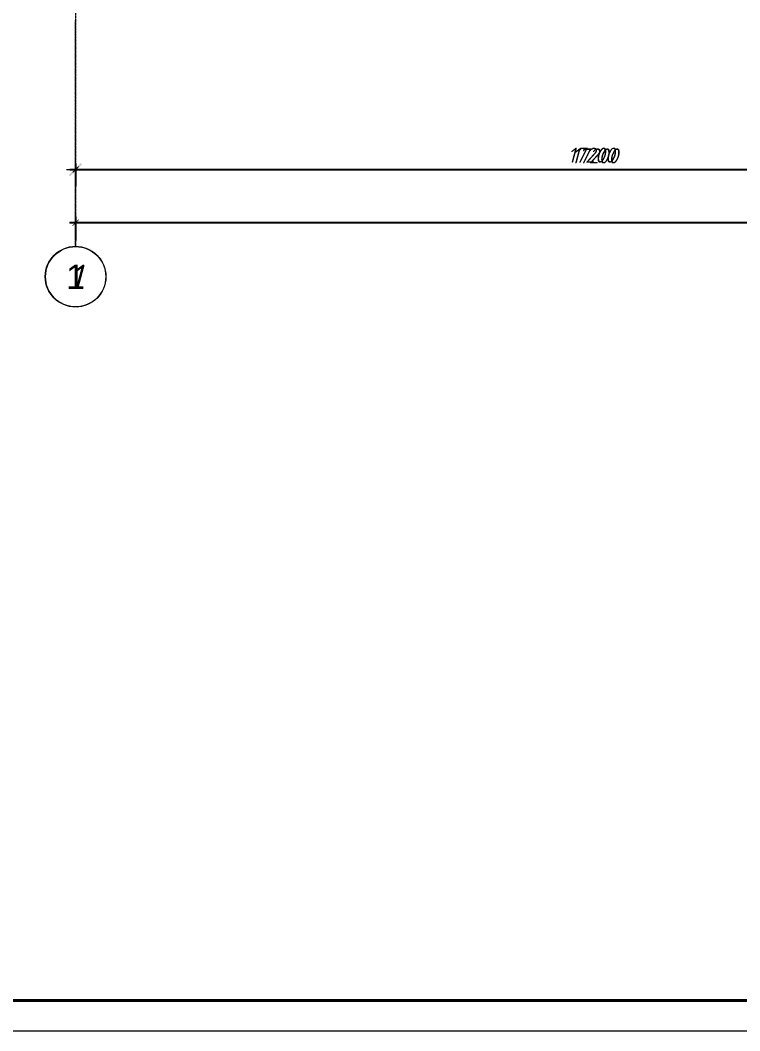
# Model space of a CAD drawing. Header units: millimetres. Extents: x -10178924 to 11692288, y -947381 to 58396.
# Drawn here: x 714439 to 726361, y -845976 to -829243 of the extents above; entities that cross this region are included whole.
import ezdxf
from ezdxf.enums import TextEntityAlignment as Align

# ---------------------------------------------------------------- set-up
doc = ezdxf.new("R2010")
doc.units = ezdxf.units.MM
doc.linetypes.add('осевая', pattern=[50.8, 31.75, -6.35, 6.35, -6.35])
doc.layers.add('PDF _Ramka', color=7, linetype='Continuous')
doc.layers.add('PDF _Размеры осевые', color=7, linetype='Continuous', true_color=0x5d6970)
doc.layers.add('PDF _Текст', color=7, linetype='Continuous', lineweight=5)
doc.layers.add('Размеры осевые', color=153, linetype='Continuous', lineweight=9)
doc.styles.add('PDF ArialMT', font='arial.ttf')
doc.styles.add('PDF GOST Common Italic', font='GOST_Common Italic.ttf')
doc.styles.add('PDF ISOCPEUR Italic', font='isocpeui.ttf')
doc.styles.add('Текст_М100', font='GOST_Common Italic.ttf', dxfattribs={"height": 250})
doc.dimstyles.new('Размеры_М100', dxfattribs={"dimtxt": 250, "dimasz": 100, "dimexe": 100, "dimexo": 100, "dimgap": 100, "dimtad": 1, "dimrnd": 5, "dimtxsty": 'Текст_М100', "dimblk": 'ARCHTICK', "dimcen": 250, "dimdle": 100, "dimadec": 0, "dimazin": 2, "dimtfac": 1, "dimtmove": 1, "dimatfit": 3, "dimfxl": 1, "dimarcsym": 0})

# ---------------------------------------------------------------- blocks, each defined once
blk = doc.blocks.new('_ArchTick')
at = {"color": 0, "linetype": 'ByBlock', "const_width": 0.15}
blk.add_lwpolyline([(-0.5, -0.5), (0.5, 0.5)], dxfattribs=at)
blk = doc.blocks.new('*D2726')
at = {"layer": 'Defpoints', "color": 0, "ltscale": 100, "transparency": 16777216}
for p in [(10200, -50926), (-7000, -51300), (10200, -51300)]:
    blk.add_point(p, dxfattribs=at)
at = {"layer": 'Размеры осевые', "color": 0, "lineweight": -2, "ltscale": 100, "transparency": 16777216}
for p, q in [((-7000, -51200), (-7000, -50826)), ((10200, -51200), (10200, -50826)), ((-7100, -50926), (10300, -50926))]:
    blk.add_line(p, q, dxfattribs=at)
at = {"layer": 'Размеры осевые', "color": 0, "lineweight": -2, "ltscale": 100, "transparency": 16777216, "xscale": 100, "yscale": 100, "zscale": 100, "rotation": 180}
blk.add_blockref('_ArchTick', (-7000, -50926), dxfattribs=at)
at = {"layer": 'Размеры осевые', "color": 0, "lineweight": -2, "ltscale": 100, "transparency": 16777216, "xscale": 100, "yscale": 100, "zscale": 100}
blk.add_blockref('_ArchTick', (10200, -50926), dxfattribs=at)
at = {"layer": 'Размеры осевые', "color": 0, "ltscale": 100, "transparency": 16777216, "insert": (1600, -50700), "char_height": 250, "attachment_point": 5, "style": 'Текст_М100'}
blk.add_mtext('17200', dxfattribs=at)
blk = doc.blocks.new('*D2691')
at = {"layer": 'Defpoints', "color": 0, "ltscale": 100, "transparency": 16777216}
for p in [(61000, -51804), (-7000, -52200), (61000, -52200)]:
    blk.add_point(p, dxfattribs=at)
at = {"layer": 'Размеры осевые', "color": 0, "lineweight": -2, "ltscale": 100, "transparency": 16777216}
for p, q in [((-7100, -51804), (61100, -51804)), ((-7000, -52100), (-7000, -51704)), ((61000, -52100), (61000, -51704))]:
    blk.add_line(p, q, dxfattribs=at)
at = {"layer": 'Размеры осевые', "color": 0, "lineweight": -2, "ltscale": 100, "transparency": 16777216, "xscale": 100, "yscale": 100, "zscale": 100, "rotation": 180}
blk.add_blockref('_ArchTick', (-7000, -51804), dxfattribs=at)
at = {"layer": 'Размеры осевые', "color": 0, "lineweight": -2, "ltscale": 100, "transparency": 16777216, "xscale": 100, "yscale": 100, "zscale": 100}
blk.add_blockref('_ArchTick', (61000, -51804), dxfattribs=at)
at = {"layer": 'Размеры осевые', "color": 0, "ltscale": 100, "transparency": 16777216, "insert": (27000, -51579), "char_height": 250, "attachment_point": 5, "style": 'Текст_М100'}
blk.add_mtext('68000', dxfattribs=at)
blk = doc.blocks.new('A$C5282721b')
at = {"layer": 'Размеры осевые', "color": 251, "linetype": 'осевая', "ltscale": 0.5, "transparency": 33554687}
blk.add_line((-7000, -52200), (-7000, -25800), dxfattribs=at)
at = {"layer": 'Размеры осевые', "color": 251, "ltscale": 100, "transparency": 33554687}
blk.add_circle((-7000, -52700), 500, dxfattribs=at)
at = {"layer": 'Размеры осевые', "color": 251, "ltscale": 100, "transparency": 33554687, "style": 'PDF ISOCPEUR Italic'}
blk.add_text('1', height=400, dxfattribs=at).set_placement((-7000, -52700), align=Align.MIDDLE_CENTER)
at = {"layer": 'Размеры осевые', "color": 251, "ltscale": 100, "transparency": 33554687}
for base, p1, p2, picture, middle in [((10200, -50926.23), (-7000, -51300), (10200, -51300), '*D2726', (1600, -50699.62)), ((61000, -51804.076), (-7000, -52200), (61000, -52200), '*D2691', (27000, -51579.076))]:
    dim = blk.add_linear_dim(base=base, p1=p1, p2=p2, dimstyle='Размеры_М100', dxfattribs=at)
    dim.commit()
    dim.dimension.update_dxf_attribs({"geometry": picture, "text_midpoint": middle})

msp = doc.modelspace()

# ---------------------------------------------------------------- linework, layer by layer
at = {"layer": 'PDF _Ramka', "lineweight": 20}
msp.add_lwpolyline([(815763.5, -845975.8), (815763.5, -761883.4), (696874.3, -761883.4), (696874.3, -845975.8)], close=True, dxfattribs=at)
at = {"layer": 'PDF _Ramka', "lineweight": 40}
msp.add_lwpolyline([(815263.9, -762379.5), (698872.3, -762379.5), (698872.3, -845472.9), (815263.9, -845472.9)], close=True, dxfattribs=at)
at = {"layer": 'PDF _Размеры осевые', "lineweight": 9}
for points in [[(715356.6, -829258.2), (715356.6, -829245.5)], [(715356.6, -829266.7), (715356.6, -829262.5)], [(715356.6, -829283.6), (715356.6, -829270.9)], [(715356.6, -829292.1), (715356.6, -829287.9)], [(715356.6, -829309), (715356.6, -829296.3)], [(715356.6, -829317.5), (715356.6, -829313.3)], [(715356.6, -829334.4), (715356.6, -829321.7)], [(715356.6, -829342.9), (715356.6, -829338.7)], [(715356.6, -829359.8), (715356.6, -829347.1)], [(715356.6, -829368.3), (715356.6, -829364.1)], [(715356.6, -829385.2), (715356.6, -829372.5)], [(715356.6, -829393.7), (715356.6, -829389.5)], [(715356.6, -829410.6), (715356.6, -829397.9)], [(715356.6, -829419.1), (715356.6, -829414.9)], [(715356.6, -829436), (715356.6, -829423.3)], [(715356.6, -829444.5), (715356.6, -829440.3)], [(715356.6, -829461.4), (715356.6, -829448.7)], [(715356.6, -829469.9), (715356.6, -829465.7)], [(715356.6, -829486.8), (715356.6, -829474.1)], [(715356.6, -829495.3), (715356.6, -829491.1)], [(715356.6, -829512.2), (715356.6, -829499.5)], [(715356.6, -829520.7), (715356.6, -829516.5)], [(715356.6, -829537.6), (715356.6, -829524.9)], [(715356.6, -829546.1), (715356.6, -829541.9)], [(715356.6, -829563), (715356.6, -829550.3)], [(715356.6, -829571.5), (715356.6, -829567.3)], [(715356.6, -829588.4), (715356.6, -829575.7)], [(715356.6, -829596.9), (715356.6, -829592.7)], [(715356.6, -829613.8), (715356.6, -829601.1)], [(715356.6, -829622.3), (715356.6, -829618.1)], [(715356.6, -829639.2), (715356.6, -829626.5)], [(715356.6, -829647.7), (715356.6, -829643.5)], [(715356.6, -829664.6), (715356.6, -829651.9)], [(715356.6, -829673.1), (715356.6, -829668.9)], [(715356.6, -829690), (715356.6, -829677.3)], [(715356.6, -829698.5), (715356.6, -829694.3)], [(715356.6, -829715.4), (715356.6, -829702.7)], [(715356.6, -829723.9), (715356.6, -829719.7)], [(715356.6, -829740.8), (715356.6, -829728.1)], [(715356.6, -829749.3), (715356.6, -829745.1)], [(715356.6, -829766.2), (715356.6, -829753.5)], [(715356.6, -829774.7), (715356.6, -829770.5)], [(715356.6, -829791.6), (715356.6, -829778.9)], [(715356.6, -829800.1), (715356.6, -829795.9)], [(715356.6, -829817), (715356.6, -829804.3)], [(715356.6, -829825.5), (715356.6, -829821.3)], [(715356.6, -829842.4), (715356.6, -829829.7)], [(715356.6, -829850.9), (715356.6, -829846.7)], [(715356.6, -829867.8), (715356.6, -829855.1)], [(715356.6, -829876.3), (715356.6, -829872.1)], [(715356.6, -829893.2), (715356.6, -829880.5)], [(715356.6, -829901.7), (715356.6, -829897.5)], [(715356.6, -829918.6), (715356.6, -829905.9)], [(715356.6, -829927.1), (715356.6, -829922.9)], [(715356.6, -829944), (715356.6, -829931.3)], [(715356.6, -829952.5), (715356.6, -829948.3)], [(715356.6, -829969.4), (715356.6, -829956.7)], [(715356.6, -829977.9), (715356.6, -829973.7)], [(715356.6, -829994.8), (715356.6, -829982.1)], [(715356.6, -830003.3), (715356.6, -829999.1)], [(715356.6, -830020.2), (715356.6, -830007.5)], [(715356.6, -830028.7), (715356.6, -830024.5)], [(715356.6, -830045.6), (715356.6, -830032.9)], [(715356.6, -830054.1), (715356.6, -830049.9)], [(715356.6, -830071), (715356.6, -830058.3)], [(715356.6, -830079.5), (715356.6, -830075.3)], [(715356.6, -830096.4), (715356.6, -830083.7)], [(715356.6, -830104.9), (715356.6, -830100.7)], [(715356.6, -830121.8), (715356.6, -830109.1)], [(715356.6, -830130.3), (715356.6, -830126.1)], [(715356.6, -830147.2), (715356.6, -830134.5)], [(715356.6, -830155.7), (715356.6, -830151.5)], [(715356.6, -830172.6), (715356.6, -830159.9)], [(715356.6, -830181.1), (715356.6, -830176.9)], [(715356.6, -830198), (715356.6, -830185.3)], [(715356.6, -830206.5), (715356.6, -830202.3)], [(715356.6, -830223.4), (715356.6, -830210.7)], [(715356.6, -830231.9), (715356.6, -830227.7)], [(715356.6, -830248.8), (715356.6, -830236.1)], [(715356.6, -830257.3), (715356.6, -830253.1)], [(715356.6, -830274.2), (715356.6, -830261.5)], [(715356.6, -830282.7), (715356.6, -830278.5)], [(715356.6, -830299.6), (715356.6, -830286.9)], [(715356.6, -830308.1), (715356.6, -830303.9)], [(715356.6, -830325), (715356.6, -830312.3)], [(715356.6, -830333.5), (715356.6, -830329.3)], [(715356.6, -830350.4), (715356.6, -830337.7)], [(715356.6, -830358.9), (715356.6, -830354.7)], [(715356.6, -830375.8), (715356.6, -830363.1)], [(715356.6, -830384.3), (715356.6, -830380.1)], [(715356.6, -830401.2), (715356.6, -830388.5)], [(715356.6, -830409.7), (715356.6, -830405.5)], [(715356.6, -830426.6), (715356.6, -830413.9)], [(715356.6, -830435.1), (715356.6, -830430.9)], [(715356.6, -830452), (715356.6, -830439.3)], [(715356.6, -830460.5), (715356.6, -830456.3)], [(715356.6, -830477.4), (715356.6, -830464.7)], [(715356.6, -830485.9), (715356.6, -830481.7)], [(715356.6, -830502.8), (715356.6, -830490.1)], [(715356.6, -830511.3), (715356.6, -830507.1)], [(715356.6, -830528.2), (715356.6, -830515.5)], [(715356.6, -830536.7), (715356.6, -830532.5)], [(715356.6, -830553.6), (715356.6, -830540.9)], [(715356.6, -830562.1), (715356.6, -830557.9)], [(715356.6, -830579), (715356.6, -830566.3)], [(715356.6, -830587.5), (715356.6, -830583.3)], [(715356.6, -830604.4), (715356.6, -830591.7)], [(715356.6, -830612.9), (715356.6, -830608.7)], [(715356.6, -830629.8), (715356.6, -830617.1)], [(715356.6, -830638.3), (715356.6, -830634.1)], [(715356.6, -830655.2), (715356.6, -830642.5)], [(715356.6, -830663.7), (715356.6, -830659.5)], [(715356.6, -830680.6), (715356.6, -830667.9)], [(715356.6, -830689.1), (715356.6, -830684.9)], [(715356.6, -830706), (715356.6, -830693.3)], [(715356.6, -830714.5), (715356.6, -830710.3)], [(715356.6, -830731.4), (715356.6, -830718.7)], [(715356.6, -830739.9), (715356.6, -830735.7)], [(715356.6, -830756.8), (715356.6, -830744.1)], [(715356.6, -830765.3), (715356.6, -830761.1)], [(715356.6, -830782.2), (715356.6, -830769.5)], [(715356.6, -830790.7), (715356.6, -830786.5)], [(715356.6, -830807.6), (715356.6, -830794.9)], [(715356.6, -830816.1), (715356.6, -830811.9)], [(715356.6, -830833), (715356.6, -830820.3)], [(715356.6, -830841.5), (715356.6, -830837.3)], [(715356.6, -830858.4), (715356.6, -830845.7)], [(715356.6, -830866.9), (715356.6, -830862.7)], [(715356.6, -830883.8), (715356.6, -830871.1)], [(715356.6, -830892.3), (715356.6, -830888.1)], [(715356.6, -830909.2), (715356.6, -830896.5)], [(715356.6, -830917.7), (715356.6, -830913.5)], [(715356.6, -830934.6), (715356.6, -830921.9)], [(715356.6, -830943.1), (715356.6, -830938.9)], [(715356.6, -830960), (715356.6, -830947.3)], [(715356.6, -830968.5), (715356.6, -830964.3)], [(715356.6, -830985.4), (715356.6, -830972.7)], [(715356.6, -830993.9), (715356.6, -830989.7)], [(715356.6, -831010.8), (715356.6, -830998.1)], [(715356.6, -831019.3), (715356.6, -831015.1)], [(715356.6, -831036.2), (715356.6, -831023.5)], [(715356.6, -831044.7), (715356.6, -831040.5)], [(715356.6, -831061.6), (715356.6, -831048.9)], [(715356.6, -831070.1), (715356.6, -831065.9)], [(715356.6, -831087), (715356.6, -831074.3)], [(715356.6, -831095.5), (715356.6, -831091.3)], [(715356.6, -831112.4), (715356.6, -831099.7)], [(715356.6, -831120.9), (715356.6, -831116.7)], [(715356.6, -831137.8), (715356.6, -831125.1)], [(715356.6, -831146.3), (715356.6, -831142.1)], [(715356.6, -831163.2), (715356.6, -831150.5)], [(715356.6, -831171.7), (715356.6, -831167.5)], [(715356.6, -831188.6), (715356.6, -831175.9)], [(715356.6, -831197.1), (715356.6, -831192.9)], [(715356.6, -831214), (715356.6, -831201.3)], [(715356.6, -831222.5), (715356.6, -831218.3)], [(715356.6, -831239.4), (715356.6, -831226.7)], [(715356.6, -831247.9), (715356.6, -831243.7)], [(715356.6, -831264.8), (715356.6, -831252.1)], [(715356.6, -831273.3), (715356.6, -831269.1)], [(715356.6, -831290.2), (715356.6, -831277.5)], [(715356.6, -831298.7), (715356.6, -831294.5)], [(715356.6, -831315.6), (715356.6, -831302.9)], [(715356.6, -831324.1), (715356.6, -831319.9)], [(715356.6, -831341), (715356.6, -831328.3)], [(715356.6, -831349.5), (715356.6, -831345.3)], [(715356.6, -831366.4), (715356.6, -831353.7)], [(715356.6, -831374.9), (715356.6, -831370.7)], [(715356.6, -831391.8), (715356.6, -831379.1)], [(715356.6, -831400.3), (715356.6, -831396.1)], [(715356.6, -831417.2), (715356.6, -831404.5)], [(715356.6, -831425.7), (715356.6, -831421.5)], [(715356.6, -831442.6), (715356.6, -831429.9)], [(715356.6, -831451.1), (715356.6, -831446.9)], [(715356.6, -831468), (715356.6, -831455.3)], [(715356.6, -831476.5), (715356.6, -831472.3)], [(715356.6, -831493.4), (715356.6, -831480.7)], [(715356.6, -831501.9), (715356.6, -831497.7)], [(715356.6, -831518.8), (715356.6, -831506.1)], [(715356.6, -831527.3), (715356.6, -831523.1)], [(715356.6, -831544.2), (715356.6, -831531.5)], [(715356.6, -831552.7), (715356.6, -831548.5)], [(715356.6, -831569.6), (715356.6, -831556.9)], [(715356.6, -832001.4), (715356.6, -831988.7), (715356.6, -831565.4)], [(715356.6, -831578.1), (715356.6, -831573.9)], [(715356.6, -831595), (715356.6, -831582.3)], [(715208.4, -831717.8), (732704.2, -831717.8)], [(715356.6, -831603.5), (715356.6, -831599.3)], [(715356.6, -831620.4), (715356.6, -831607.7)], [(715356.6, -831628.9), (715356.6, -831624.7)], [(715356.6, -831645.8), (715356.6, -831633.1)], [(715356.6, -831654.3), (715356.6, -831650.1)], [(715356.6, -831671.2), (715356.6, -831658.5)], [(715356.6, -831679.7), (715356.6, -831675.5)], [(715356.6, -831696.6), (715356.6, -831683.9)], [(715356.6, -831705.1), (715356.6, -831700.9)], [(715356.6, -831722), (715356.6, -831709.3)], [(715356.6, -831730.5), (715356.6, -831726.3)], [(715356.6, -831747.4), (715356.6, -831734.7)], [(715356.6, -831755.9), (715356.6, -831751.7)], [(715356.6, -831772.8), (715356.6, -831760.1)], [(715356.6, -831781.3), (715356.6, -831777.1)], [(715356.6, -831798.2), (715356.6, -831785.5)], [(715356.6, -831806.7), (715356.6, -831802.5)], [(715356.6, -831823.6), (715356.6, -831810.9)], [(715356.6, -831832.1), (715356.6, -831827.9)], [(715356.6, -831849), (715356.6, -831836.3)], [(715356.6, -831857.5), (715356.6, -831853.3)], [(715356.6, -831874.4), (715356.6, -831861.7)], [(715356.6, -831882.9), (715356.6, -831878.7)], [(715356.6, -831899.8), (715356.6, -831887.1)], [(715356.6, -831908.3), (715356.6, -831904.1)], [(715356.6, -831925.2), (715356.6, -831912.5)], [(715356.6, -831933.7), (715356.6, -831929.5)], [(715356.6, -831950.6), (715356.6, -831937.9)], [(715356.6, -831959.1), (715356.6, -831954.9)], [(715356.6, -831976), (715356.6, -831963.3)], [(715356.6, -831984.5), (715356.6, -831980.3)], [(715356.6, -832009.9), (715356.6, -832005.7)], [(715356.6, -832026.8), (715356.6, -832014.1)], [(715356.6, -832035.3), (715356.6, -832031.1)], [(715356.6, -832052.2), (715356.6, -832039.5)], [(715356.6, -832060.7), (715356.6, -832056.5)], [(715356.6, -832077.6), (715356.6, -832064.9)], [(715356.6, -832086.1), (715356.6, -832081.9)], [(715356.6, -832103), (715356.6, -832090.3)], [(715356.6, -832111.5), (715356.6, -832107.3)], [(715356.6, -832128.4), (715356.6, -832115.7)], [(715356.6, -832136.9), (715356.6, -832132.7)], [(715356.6, -832153.8), (715356.6, -832141.1)], [(715356.6, -832162.3), (715356.6, -832158.1)], [(715356.6, -832179.2), (715356.6, -832166.5)], [(715356.6, -832187.7), (715356.6, -832183.5)], [(715356.6, -832204.6), (715356.6, -832191.9)], [(715356.6, -832213.1), (715356.6, -832208.9)], [(715356.6, -832230), (715356.6, -832217.3)], [(715356.6, -832238.5), (715356.6, -832234.3)], [(715356.6, -832255.4), (715356.6, -832242.7)], [(715356.6, -832263.9), (715356.6, -832259.7)], [(715356.6, -832280.8), (715356.6, -832268.1)], [(715356.6, -832289.3), (715356.6, -832285.1)], [(715356.6, -832306.2), (715356.6, -832293.5)], [(715356.6, -832314.7), (715356.6, -832310.5)], [(715356.6, -832331.6), (715356.6, -832318.9)], [(715356.6, -832340.1), (715356.6, -832335.9)], [(715356.6, -832357), (715356.6, -832344.3)], [(715356.6, -832365.5), (715356.6, -832361.3)], [(715356.6, -832382.4), (715356.6, -832369.7)], [(715356.6, -832390.9), (715356.6, -832386.7)], [(715356.6, -832407.8), (715356.6, -832395.1)], [(715356.6, -832416.3), (715356.6, -832412.1)], [(715356.6, -832433.2), (715356.6, -832420.5)], [(715255, -832594.1), (783451.7, -832594.1)], [(715356.6, -832441.7), (715356.6, -832437.5)], [(715356.6, -832458.6), (715356.6, -832445.9)], [(715356.6, -832467.1), (715356.6, -832462.9)], [(715356.6, -832484), (715356.6, -832471.3)], [(715356.6, -832492.5), (715356.6, -832488.3)], [(715356.6, -832509.4), (715356.6, -832496.7)], [(715356.6, -832496.8), (715356.6, -832890.5), (715356.6, -832877.8)], [(715356.6, -832517.9), (715356.6, -832513.7)], [(715356.6, -832534.8), (715356.6, -832522.1)], [(715356.6, -832543.3), (715356.6, -832539.1)], [(715356.6, -832560.2), (715356.6, -832547.5)], [(715356.6, -832568.7), (715356.6, -832564.5)], [(715356.6, -832585.6), (715356.6, -832572.9)], [(715356.6, -832594.1), (715356.6, -832589.9)], [(715356.6, -832611), (715356.6, -832598.3)], [(715356.6, -832619.5), (715356.6, -832615.3)], [(715356.6, -832636.4), (715356.6, -832623.7)], [(715356.6, -832644.9), (715356.6, -832640.7)], [(715356.6, -832661.8), (715356.6, -832649.1)], [(715356.6, -832670.3), (715356.6, -832666.1)], [(715356.6, -832687.2), (715356.6, -832674.5)], [(715356.6, -832695.7), (715356.6, -832691.5)], [(715356.6, -832712.6), (715356.6, -832699.9)], [(715356.6, -832721.1), (715356.6, -832716.9)], [(715356.6, -832738), (715356.6, -832725.3)], [(715356.6, -832746.5), (715356.6, -832742.3)], [(715356.6, -832763.4), (715356.6, -832750.7)], [(715356.6, -832771.9), (715356.6, -832767.7)], [(715356.6, -832788.8), (715356.6, -832776.1)], [(715356.6, -832797.3), (715356.6, -832793.1)], [(715356.6, -832814.2), (715356.6, -832801.5)], [(715356.6, -832822.7), (715356.6, -832818.5)], [(715356.6, -832839.6), (715356.6, -832827)], [(715356.6, -832848.1), (715356.6, -832843.9)], [(715356.6, -832865), (715356.6, -832852.3)], [(715356.6, -832873.5), (715356.6, -832869.3)], [(715356.6, -832898.9), (715356.6, -832894.7)], [(715356.6, -832915.8), (715356.6, -832903.1)], [(715356.6, -832924.3), (715356.6, -832920.1)], [(715356.6, -832941.3), (715356.6, -832928.6)], [(715356.6, -832949.7), (715356.6, -832945.5)], [(715356.6, -832966.6), (715356.6, -832954)], [(715356.6, -832975.1), (715356.6, -832970.9)], [(715356.6, -832992.1), (715356.6, -832979.4)]]:
    msp.add_lwpolyline(points, dxfattribs=at)
msp.add_circle((715354.5, -833489.5), 501.6, dxfattribs=at)
at = {"layer": 'PDF _Размеры осевые', "transparency": 33554559}
for points in [[(715445.5, -831607.7), (715267.7, -831827.9), (715246.5, -831806.7)], [(715466.6, -831628.9), (715445.5, -831607.7), (715267.7, -831827.9)], [(715403.1, -832539.1), (715310, -832649.1), (715301.5, -832640.7)], [(715411.6, -832551.8), (715403.1, -832539.1), (715310, -832649.1)]]:
    msp.add_solid(points, dxfattribs=at)

# ---------------------------------------------------------------- block references
msp.add_blockref('A$C5282721b', (722358.6, -780790.4))

# ---------------------------------------------------------------- texts
at = {"layer": 'PDF _Текст', "color": 251, "true_color": 0x5d6970, "attachment_point": 4}
for s, insert, char_height, style in [('17200', (723511.9, -831477.4), 249.98, 'PDF GOST Common Italic'), ('1', (715199.9, -833490.8), 402.3, 'PDF ArialMT')]:
    msp.add_mtext(s, dxfattribs=dict(at, insert=insert, char_height=char_height, style=style))

doc.saveas('drawing.dxf')
